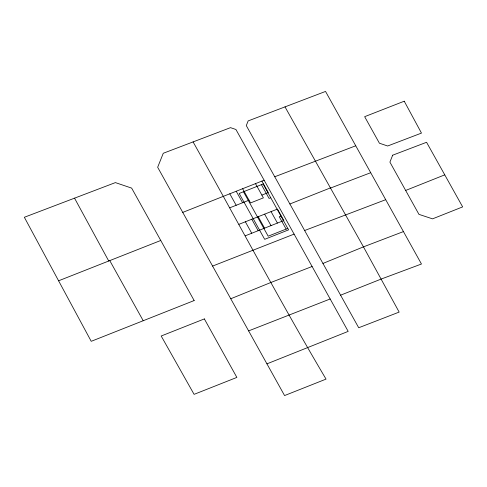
<?xml version="1.0" encoding="UTF-8"?>
<svg xmlns="http://www.w3.org/2000/svg" width="487" height="487" viewBox="0 0 487 487"><rect width="100%" height="100%" fill="white"/><g stroke="black" fill="none" stroke-linecap="round" stroke-linejoin="round"><path stroke-width="0.73" d="M322.948 263.437L363.46 246.872L403.437 231.587L421.468 264.015L381.211 279.045L340.59 295.183L246.294 125.591L248.157 120.916L325.535 91.434L403.437 231.587M230.765 298.756L270.419 282.667L312.112 266.492M405.665 190.447L444.765 174.851M266.931 363.856L348.181 331.385L235.927 129.487L230.503 127.655L163.267 153.265L157.666 167.266L284.566 395.566L326.04 379.111C279.842 301.082 237.419 220.982 193.083 141.906M289.881 203.992L330.405 187.909M182.753 212.393L264.124 180.22M229.754 207.821L249.021 200.194M261.866 195.104L268.288 192.56L261.915 181.097M270.742 197.752L269.061 198.416L261.403 184.652M238.94 224.324L277.474 209.069L283.848 220.532L245.314 235.793M280.944 216.094L279.264 216.758L286.125 229.097M58.592 280.798L160.759 240.475M287.811 228.433L268.179 236.183L243.457 191.762M294.105 234.113L212.594 266.079M248.638 330.886L330.174 298.975M274.753 176.763L355.747 145.783M330.478 188.067L370.735 172.696M304.637 230.515L385.722 199.682M285.005 106.878L363.46 246.872L399.151 312.094L358.712 327.751L340.59 295.183M255.492 183.642L263.394 197.856L250.549 202.939L242.642 188.725M271.052 211.608L277.426 223.076M264.63 214.152L271.003 225.615M258.207 216.697L264.581 228.16M236.219 191.269L242.599 202.732M251.785 219.241L258.159 230.704M229.797 193.814L236.177 205.277M245.363 221.786L251.736 233.249M109.758 260.6L143.221 320.732M74.535 198.16L108.735 261.008M392.668 155.201L389.904 162.11L418.948 214.359L432.535 218.852L462.65 206.896L426.563 142.283L392.668 155.201M263.09 183.989L239.172 193.461L264.685 239.33L288.602 229.858L263.09 183.989M194.161 300.552L91.215 341.32L24.35 217.275L115.389 182.601L131.648 188.11L194.161 300.552M204.351 318.912L161.185 336.006L194.088 394.354L236.859 377.413L204.351 318.912M404.234 101.205L364.653 116.685L379.41 143.208L387.646 145.997L421.474 133.097L404.234 101.205"/></g></svg>
